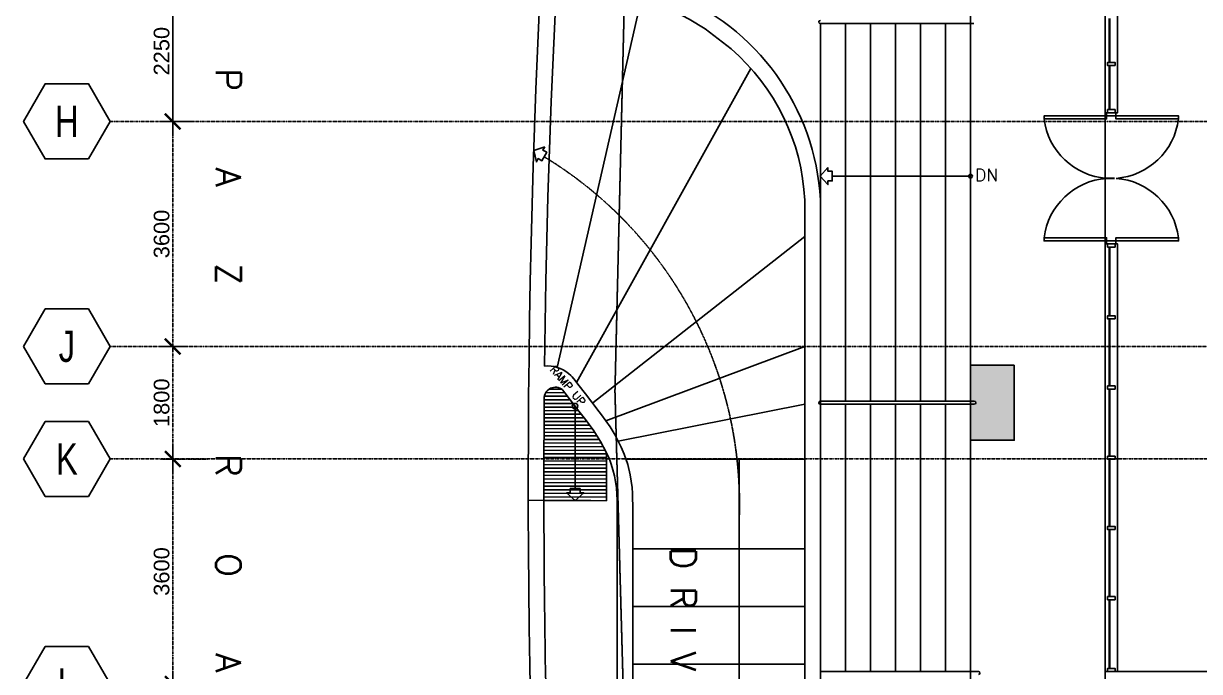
# Model space of a CAD drawing. Header units: inches. Extents: x -189245 to 740841, y -215444 to 469401.
# Drawn here: x 180301 to 199101, y -7574 to 2794 of the extents above; entities that cross this region are included whole.
import ezdxf
from ezdxf.enums import TextEntityAlignment as Align

# ---------------------------------------------------------------- set-up
doc = ezdxf.new("R2010")
doc.units = ezdxf.units.IN
doc.header["$LTSCALE"] = 10
doc.header["$MEASUREMENT"] = 0
for name, pattern in [('CENTER', [2, 1.25, -0.25, 0.25, -0.25]), ('GRID NORMAL$0$GRID BASEMENT$0$GRID GROUND$0$GRID$0$$0$PHANTOM', [2.5, 1.25, -0.25, 0.25, -0.25, 0.25, -0.25]), ('HIDDEN2', [0.1875, 0.125, -0.0625])]:
    doc.linetypes.add(name, pattern=pattern)
for name, color, linetype in [('3', 252, 'Continuous'), ('3TX', 3, 'Continuous'), ('_C_GRANITE', 1, 'Continuous'), ('A-CMU WALL', 4, 'Continuous'), ('a-dim', 8, 'Continuous'), ('A-DOOR', 1, 'Continuous'), ('A-GRID', 8, 'Continuous'), ('A-RAILING', 2, 'Continuous'), ('A-ROAD', 252, 'Continuous'), ('A-S-HATCH', 254, 'Continuous'), ('A-STAIR', 1, 'Continuous'), ('A-TEXT', 3, 'Continuous'), ('A-WINDOW', 2, 'Continuous'), ('COLUMN', 6, 'Continuous'), ('DETAIL CALLOUT', 3, 'Continuous'), ('GRID', 8, 'CENTER'), ('HANDRAIL', 2, 'Continuous'), ('SLAB ON GRADE', 6, 'Continuous'), ('TSG- DIM_D-RAMP', 1, 'Continuous'), ('TSG- INVERTED BEAMS-HATCH', 12, 'Continuous'), ('ZOCALLO', 1, 'Continuous')]:
    doc.layers.add(name, color=color, linetype=linetype)
doc.layers.add('DEFPOINT', color=7, linetype='Continuous', plot=False)
doc.styles.add('GRID NORMAL$0$GRID BASEMENT$0$GRID GROUND$0$GRID$0$Standard', font='ARIAL.TTF')
doc.styles.add('PRSP_Simplex', font='simplex.shx')
doc.dimstyles.new('GRID NORMAL$0$GRID BASEMENT$0$GRID GROUND$0$GRID$0$Standard', dxfattribs={"dimtxt": 250, "dimasz": 0.18, "dimexe": 0.18, "dimexo": 0.0625, "dimgap": 50, "dimtad": 1, "dimdec": 0, "dimzin": 0, "dimdsep": 46, "dimtxsty": 'GRID NORMAL$0$GRID BASEMENT$0$GRID GROUND$0$GRID$0$Standard', "dimcen": 0.09, "dimadec": 0, "dimazin": 0, "dimtfac": 1, "dimtdec": 0, "dimtofl": 0, "dimtmove": 0, "dimatfit": 3, "dimfxl": 1, "dimtolj": 1, "dimtzin": 0, "dimarcsym": 0})

# ---------------------------------------------------------------- blocks, each defined once
blk = doc.blocks.new('GRID NORMAL$0$GRID BASEMENT$0$GRID GROUND$0$GRID$0$$0$GRID-H')
at = {"color": 3}
blk.add_lwpolyline([(-10.39, 6), (-13.86, 0), (-10.39, -6), (-3.46, -6), (0, 0), (-3.46, 6)], close=True, dxfattribs=at)
at = {"color": 6, "style": 'GRID NORMAL$0$GRID BASEMENT$0$GRID GROUND$0$GRID$0$Standard', "width": 0.75}
blk.add_attdef('H', text='', height=5, dxfattribs=at).set_placement((-6.93, 0), align=Align.MIDDLE)
blk = doc.blocks.new('GRID NORMAL$0$GRID BASEMENT$0$GRID GROUND$0$GRID$0$_ARCHTICK')
at = {"color": 0, "linetype": 'ByBlock', "ltscale": 20, "const_width": 0.15}
blk.add_lwpolyline([(-0.5, -0.5), (0.5, 0.5)], dxfattribs=at)
blk = doc.blocks.new('*D192')
at = {"layer": 'a-dim', "color": 0, "lineweight": -2, "ltscale": 500}
for p, q in [((182687, -10223), (182687, -7574)), ((182611, -7774), (182887, -7774)), ((182686, -10023), (182487, -10023))]:
    blk.add_line(p, q, dxfattribs=at)
at = {"layer": 'Defpoints', "color": 0, "ltscale": 500}
for p in [(182611, -7774), (182687, -7774), (182687, -10023)]:
    blk.add_point(p, dxfattribs=at)
at = {"layer": 'a-dim', "color": 0, "lineweight": -2, "ltscale": 500, "xscale": 250, "yscale": 250, "zscale": 250}
for p, rotation in [((182687, -7774), 90), ((182687, -10023), 270)]:
    blk.add_blockref('GRID NORMAL$0$GRID BASEMENT$0$GRID GROUND$0$GRID$0$_ARCHTICK', p, dxfattribs=dict(at, rotation=rotation))
at = {"layer": 'a-dim', "color": 3, "ltscale": 500, "insert": (182509, -8899), "char_height": 250, "attachment_point": 5, "rotation": 90, "style": 'GRID NORMAL$0$GRID BASEMENT$0$GRID GROUND$0$GRID$0$Standard'}
blk.add_mtext('\\A1;2250', dxfattribs=at)
blk = doc.blocks.new('*D193')
at = {"layer": 'Defpoints', "color": 0, "linetype": 'GRID NORMAL$0$GRID BASEMENT$0$GRID GROUND$0$GRID$0$$0$PHANTOM'}
for p in [(182687, -4174), (183243, -4174), (182611, -7774)]:
    blk.add_point(p, dxfattribs=at)
at = {"layer": 'GRID', "color": 0, "linetype": 'GRID NORMAL$0$GRID BASEMENT$0$GRID GROUND$0$GRID$0$$0$PHANTOM', "lineweight": -2}
for p, q in [((182687, -7974), (182687, -3974)), ((183243, -4174), (182487, -4174)), ((182611, -7774), (182887, -7774))]:
    blk.add_line(p, q, dxfattribs=at)
at = {"layer": 'GRID', "color": 0, "linetype": 'GRID NORMAL$0$GRID BASEMENT$0$GRID GROUND$0$GRID$0$$0$PHANTOM', "lineweight": -2, "xscale": 250, "yscale": 250, "zscale": 250}
for p, rotation in [((182687, -4174), 90), ((182687, -7774), 270)]:
    blk.add_blockref('GRID NORMAL$0$GRID BASEMENT$0$GRID GROUND$0$GRID$0$_ARCHTICK', p, dxfattribs=dict(at, rotation=rotation))
at = {"layer": 'GRID', "color": 3, "linetype": 'GRID NORMAL$0$GRID BASEMENT$0$GRID GROUND$0$GRID$0$$0$PHANTOM', "insert": (182509, -5974), "char_height": 250, "attachment_point": 5, "rotation": 90, "style": 'GRID NORMAL$0$GRID BASEMENT$0$GRID GROUND$0$GRID$0$Standard'}
blk.add_mtext('\\A1;3600', dxfattribs=at)
blk = doc.blocks.new('*D185')
at = {"layer": 'a-dim', "color": 0, "lineweight": -2, "ltscale": 500}
for p, q in [((182687, 1026), (182687, 3676)), ((182686, 3476), (182487, 3476)), ((182989, 1226), (182487, 1226))]:
    blk.add_line(p, q, dxfattribs=at)
at = {"layer": 'Defpoints', "color": 0, "ltscale": 500}
for p in [(182687, 3476), (182687, 3476), (182989, 1226)]:
    blk.add_point(p, dxfattribs=at)
at = {"layer": 'a-dim', "color": 0, "lineweight": -2, "ltscale": 500, "xscale": 250, "yscale": 250, "zscale": 250}
for p, rotation in [((182687, 3476), 90), ((182687, 1226), 270)]:
    blk.add_blockref('GRID NORMAL$0$GRID BASEMENT$0$GRID GROUND$0$GRID$0$_ARCHTICK', p, dxfattribs=dict(at, rotation=rotation))
at = {"layer": 'a-dim', "color": 3, "ltscale": 500, "insert": (182509, 2351), "char_height": 250, "attachment_point": 5, "rotation": 90, "style": 'GRID NORMAL$0$GRID BASEMENT$0$GRID GROUND$0$GRID$0$Standard'}
blk.add_mtext('\\A1;2250', dxfattribs=at)
blk = doc.blocks.new('A$C39746B81')
at = {"layer": 'A-DOOR', "color": 2, "linetype": 'ByBlock'}
for points in [[(-521, -823), (-521, 177), (-471, 177), (-471, -823)], [(1479, -823), (1479, 177), (1429, 177), (1429, -823)], [(-571, -973), (-521, -973), (-521, -823), (-571, -823)], [(1529, -973), (1479, -973), (1479, -823), (1529, -823)]]:
    blk.add_lwpolyline(points, close=True, dxfattribs=at)
at = {"layer": 'A-DOOR', "color": 1, "linetype": 'ByBlock'}
for centre, start, end in [((-606, -903), 4.2573, 82.8891), ((1564, -903), 97.1109, 175.7427)]:
    blk.add_arc(centre, 1088, start, end, dxfattribs=at)
blk = doc.blocks.new('*D332')
at = {"layer": 'Defpoints', "color": 0, "linetype": 'GRID NORMAL$0$GRID BASEMENT$0$GRID GROUND$0$GRID$0$$0$PHANTOM'}
for p in [(182487, 1226), (182487, -2374), (182687, -2374)]:
    blk.add_point(p, dxfattribs=at)
at = {"layer": 'GRID', "color": 0, "linetype": 'GRID NORMAL$0$GRID BASEMENT$0$GRID GROUND$0$GRID$0$$0$PHANTOM', "lineweight": -2}
for p, q in [((182687, 1426), (182687, -2574)), ((182487, 1226), (182887, 1226)), ((182487, -2374), (182887, -2374))]:
    blk.add_line(p, q, dxfattribs=at)
at = {"layer": 'GRID', "color": 0, "linetype": 'GRID NORMAL$0$GRID BASEMENT$0$GRID GROUND$0$GRID$0$$0$PHANTOM', "lineweight": -2, "xscale": 250, "yscale": 250, "zscale": 250}
for p, rotation in [((182687, 1226), 90), ((182687, -2374), 270)]:
    blk.add_blockref('GRID NORMAL$0$GRID BASEMENT$0$GRID GROUND$0$GRID$0$_ARCHTICK', p, dxfattribs=dict(at, rotation=rotation))
at = {"layer": 'GRID', "color": 3, "linetype": 'GRID NORMAL$0$GRID BASEMENT$0$GRID GROUND$0$GRID$0$$0$PHANTOM', "insert": (182509, -574), "char_height": 250, "attachment_point": 5, "rotation": 90, "style": 'GRID NORMAL$0$GRID BASEMENT$0$GRID GROUND$0$GRID$0$Standard'}
blk.add_mtext('\\A1;3600', dxfattribs=at)
blk = doc.blocks.new('*D333')
at = {"layer": 'Defpoints', "color": 0, "linetype": 'GRID NORMAL$0$GRID BASEMENT$0$GRID GROUND$0$GRID$0$$0$PHANTOM'}
for p in [(182487, -2374), (182535, -4174), (182687, -4174)]:
    blk.add_point(p, dxfattribs=at)
at = {"layer": 'GRID', "color": 0, "linetype": 'GRID NORMAL$0$GRID BASEMENT$0$GRID GROUND$0$GRID$0$$0$PHANTOM', "lineweight": -2}
for p, q in [((182687, -2174), (182687, -4374)), ((182487, -2374), (182887, -2374)), ((182535, -4174), (182887, -4174))]:
    blk.add_line(p, q, dxfattribs=at)
at = {"layer": 'GRID', "color": 0, "linetype": 'GRID NORMAL$0$GRID BASEMENT$0$GRID GROUND$0$GRID$0$$0$PHANTOM', "lineweight": -2, "xscale": 250, "yscale": 250, "zscale": 250}
for p, rotation in [((182687, -2374), 90), ((182687, -4174), 270)]:
    blk.add_blockref('GRID NORMAL$0$GRID BASEMENT$0$GRID GROUND$0$GRID$0$_ARCHTICK', p, dxfattribs=dict(at, rotation=rotation))
at = {"layer": 'GRID', "color": 3, "linetype": 'GRID NORMAL$0$GRID BASEMENT$0$GRID GROUND$0$GRID$0$$0$PHANTOM', "insert": (182509, -3274), "char_height": 250, "attachment_point": 5, "rotation": 90, "style": 'GRID NORMAL$0$GRID BASEMENT$0$GRID GROUND$0$GRID$0$Standard'}
blk.add_mtext('\\A1;1800', dxfattribs=at)

msp = doc.modelspace()

# ---------------------------------------------------------------- hatches: boundary and pattern name
at = {"layer": 'COLUMN', "ltscale": 2}
msp.add_hatch(color=253, dxfattribs=at).paths.add_polyline_path([(196140.71025, -2673.81124), (195440.71025, -2673.81124), (195440.71025, -3873.81124), (196140.71025, -3873.81124)])

# ---------------------------------------------------------------- linework, layer by layer
at = {"layer": '3', "linetype": 'GRID NORMAL$0$GRID BASEMENT$0$GRID GROUND$0$GRID$0$$0$PHANTOM', "flags": 128}
msp.add_lwpolyline([(246523.04278, 10296.0564), (246059.05996, 1618.4519), (246440.71881, -10485.53243), (247415.93339, -18556.83075), (192752.14865, -31905.37142), (191495.01456, -25059.84633), (190539.94155, -17762.07711), (189959.5757, -10424.99489), (189755.99256, -3087.81874), (189932.17722, 4240.06356), (190486.76304, 11569.11088), (191414.41478, 18850.25517), (192648.19583, 25700.02775), (246541.99716, 10303.25282)], dxfattribs=at)
at = {"layer": '3', "color": 3, "linetype": 'GRID NORMAL$0$GRID BASEMENT$0$GRID GROUND$0$GRID$0$$0$PHANTOM', "flags": 128}
msp.add_lwpolyline([(246523.04278, 10292.92621), (246059.05997, 1615.3217), (246440.71881, -10488.66262), (247415.93339, -18559.96094), (192752.14865, -31908.50162), (191495.01456, -25062.97652), (190539.94155, -17765.2073), (189959.5757, -10428.12508), (189755.99256, -3090.94893), (189932.17722, 4236.93337), (190486.76304, 11565.98069), (191414.41478, 18847.12498), (192648.19583, 25696.89755), (246541.99716, 10300.12263)], dxfattribs=at)
at = {"layer": '_C_GRANITE', "ltscale": 2}
msp.add_line((195440.71024, -3184.93073), (195440.71024, -4020.80838), dxfattribs=at)
at = {"layer": 'A-CMU WALL', "ltscale": 2}
msp.add_lwpolyline([(202115.71024, -7573.81124), (197590.71024, -7573.81124), (197590.71024, -7772.76002), (202115.71025, -7773.81124)], close=True, dxfattribs=at)
at = {"layer": 'A-DOOR'}
msp.add_line((197592.29694, 1322.12214), (197592.29694, -677.87786), dxfattribs=at)
at = {"layer": 'A-DOOR', "color": 8}
for p, q in [((197592.29694, 1322.12214), (197592.29694, -677.87786)), ((197592.29694, 1321.18876), (197592.29694, -678.81124))]:
    msp.add_line(p, q, dxfattribs=at)
at = {"layer": 'A-DOOR'}
msp.add_lwpolyline([(197742.29694, 317.12214), (197592.29694, 317.12214)], dxfattribs=at)
at = {"layer": 'A-DOOR', "color": 1}
for points in [[(197742.29694, 317.12214), (197592.29694, 317.12214)], [(197742.29694, 316.18876), (197592.29694, 316.18876)]]:
    msp.add_lwpolyline(points, dxfattribs=at)
at = {"layer": 'A-RAILING', "ltscale": 2}
for p, q in [((193040.71024, -17414.76057), (193040.71024, 2793.75074)), ((193440.71024, -3248.81448), (193440.71024, 2793.8365)), ((193840.71024, -3248.81381), (193840.71024, 2793.92227)), ((194240.71024, -3248.81315), (194240.71024, 2793.83977)), ((194640.71024, -3248.81248), (194640.71024, 2793.93299)), ((195040.71024, -3248.81182), (195040.71024, 2793.93299)), ((195440.71024, -7573.81143), (195440.71024, 2793.92905)), ((193040.71024, -7573.81514), (193041.71024, -3298.81514)), ((193440.71024, -7573.81452), (193440.71024, -3298.81443)), ((193840.71024, -7573.81391), (193840.71024, -3298.81373)), ((194240.71024, -7573.81329), (194240.71024, -3298.81303)), ((194640.71024, -7573.81267), (194640.71024, -3298.81232)), ((195040.71024, -7573.81205), (195040.71024, -3298.81162))]:
    msp.add_line(p, q, dxfattribs=at)
at = {"layer": 'A-ROAD', "color": 8}
for p, q in [((188834.25351, -2708.7415), (190189.73915, 3246.70998)), ((191929.66126, 2075.07239), (189141.36895, -2948.30653)), ((189404.64896, -3274.11184), (192790.71024, -612.76057)), ((189610.33198, -3563.55997), (192790.71024, -2373.81124)), ((189806.95544, -3886.89301), (192790.71024, -3298.81124)), ((189931.77371, -4178.99026), (192790.71024, -4178.99026)), ((190040.71025, -5609.54093), (192790.71024, -5609.54093)), ((190040.71025, -6532.04093), (192790.71024, -6532.04093)), ((190040.71025, -7454.54093), (192790.71024, -7454.54093))]:
    msp.add_line(p, q, dxfattribs=at)
at = {"layer": 'A-S-HATCH', "color": 250, "linetype": 'HIDDEN2', "ltscale": 2, "flags": 128}
msp.add_lwpolyline([(201634.12241, -29736.02693), (192752.14865, -31904.94715), (191495.01456, -25059.42205), (190032.50412, -18947.7929), (189959.5757, -10424.57062), (189755.99256, -3087.39446), (189932.17722, 4240.48783), (190486.76304, 11569.53515), (191414.41478, 18850.67944), (192648.19583, 25700.45202), (201503.54849, 23170.59017)], dxfattribs=at)
at = {"layer": 'A-STAIR', "color": 3}
msp.add_line((189368.65405, -4840.29896), (188370.02607, -4835.02622), dxfattribs=at)
at = {"layer": 'A-STAIR', "color": 1}
msp.add_line((189790.71025, -11903.71775), (189790.71025, -4832.66861), dxfattribs=at)
at = {"layer": 'A-STAIR', "color": 2}
for points in [[(188633.53864, 818.2933), (188458.27366, 760.27516), (188499.68356, 580.36091), (188528.3668, 631.34642), (188588.34678, 597.60312), (188664.8354, 733.56448), (188604.85541, 767.30779)], [(193160.37953, 489.21579), (193036.07479, 352.71579), (193160.37953, 216.21579), (193160.37953, 274.71579), (193229.19966, 274.71579), (193229.19966, 430.71579), (193160.37953, 430.71579)], [(188983.34073, -4714.72022), (189119.84073, -4839.02496), (189256.34073, -4714.72022), (189197.84073, -4714.72022), (189197.84073, -4645.9001), (189041.84073, -4645.9001), (189041.84073, -4714.72022)]]:
    msp.add_lwpolyline(points, close=True, dxfattribs=at)
at = {"layer": 'A-STAIR'}
msp.add_lwpolyline([(193229.19966, 351.78241), (195440.71024, 352.23878), (195440.71024, 352.23878), (195440.71024, 352.23878)], dxfattribs=at)
at = {"layer": 'A-STAIR', "color": 1}
msp.add_lwpolyline([(188625.47421, -3206.03384, 0.002129351), (188620.02902, -4837.28534), (189619.65243, -4840.76458), (189622.41698, -4072.7126), (189527.5291, -3892.08776), (189419.01877, -3721.0537), (189283.89643, -3542.27614), (189179.67408, -3407.19918), (189040.6337, -3226.99644), (188952.44912, -3112.70517), (188917.31294, -3067.16707, 0.6415600781), (188625.47421, -3206.03384), (188625.47421, -3206.03384)], format="xyb", dxfattribs=at)
at = {"layer": 'A-STAIR'}
msp.add_circle((195440.71024, 353.17216), 30, dxfattribs=at)
at = {"layer": 'A-STAIR', "color": 2}
msp.add_circle((195440.71024, 353.17216), 30, dxfattribs=at)
at = {"layer": 'A-STAIR', "color": 1}
for centre, radius, start, end in [((187990.71025, -4832.66861), 1800, 0, 24.973420733), ((354994.80962, -4632.20749), 166374.90699, 180.0703008094, 182.3902755961)]:
    msp.add_arc(centre, radius, start, end, dxfattribs=at)
at = {"layer": 'A-WINDOW', "ltscale": 2}
for p, q in [((197658.71025, 2876.1925), (197658.71025, 2171.19212)), ((197668.71025, 2876.1925), (197668.71025, 2171.19212)), ((197658.71025, 2121.19212), (197658.71025, 1416.18502)), ((197668.71025, 2121.19212), (197668.71025, 1416.18502)), ((197658.71024, -783.81498), (197658.71024, -1882.1504)), ((197668.71024, -783.81498), (197668.71024, -1882.1504)), ((197658.71024, -1932.1504), (197658.71024, -3005.4804)), ((197668.71024, -1932.1504), (197668.71024, -3005.4804)), ((197658.71024, -3055.4804), (197658.71024, -4128.8104)), ((197668.71024, -3055.4804), (197668.71024, -4128.8104)), ((197658.71024, -4178.8104), (197658.71024, -5252.1404)), ((197668.71024, -4178.8104), (197668.71024, -5252.1404)), ((197658.71024, -5302.1404), (197658.71024, -6375.4704)), ((197668.71024, -5302.1404), (197668.71024, -6375.4704)), ((197658.71024, -6425.4704), (197658.71024, -7523.8075)), ((197668.71024, -6425.4704), (197668.71024, -7523.8075))]:
    msp.add_line(p, q, dxfattribs=at)
at = {"layer": 'A-WINDOW', "color": 252, "ltscale": 2}
for p, q in [((188628.6562, -3169.93676), (188997.46562, -3171.04862)), ((188650.56485, -3112.42685), (188952.93773, -3113.33843)), ((188705.49399, -3055.01649), (188901.86691, -3055.60851)), ((188906.80344, -3055.62339), (188912.7071, -3055.64119)), ((188624.55416, -3342.65226), (189131.04929, -3344.17921)), ((188624.69407, -3285.07672), (189086.5214, -3286.46902)), ((188624.86764, -3227.50129), (189041.99351, -3228.75882)), ((188623.79941, -3514.91222), (189264.27286, -3516.84309)), ((188624.34692, -3400.22759), (189175.57718, -3401.88941)), ((188626.72332, -3457.34508), (189219.74497, -3459.13289)), ((188623.10511, -3745.21395), (189435.90154, -3747.66433)), ((188623.31235, -3687.63862), (189395.52278, -3689.96664)), ((188623.45226, -3630.06309), (189351.90676, -3632.2592)), ((188623.62583, -3572.48766), (189308.29074, -3574.55175)), ((189618.808, -3575.48788), (189623.60153, -3575.50233)), ((188622.98931, -3917.47585), (189542.32225, -3920.2474)), ((188623.16288, -3859.90041), (189508.80219, -3862.57039)), ((188626.08679, -3802.33327), (189472.20388, -3804.8841)), ((188622.46858, -4090.20214), (189622.34329, -4093.21652)), ((188622.67582, -4032.62681), (189604.60648, -4035.58709)), ((188622.81573, -3975.05128), (189572.61667, -3977.91469)), ((188621.57392, -4320.03764), (189621.51595, -4323.05222)), ((188621.7475, -4262.46221), (189621.72319, -4265.47689)), ((188621.92107, -4204.88678), (189621.93043, -4207.90156)), ((188624.84498, -4147.31964), (189622.13767, -4150.32623)), ((188621.22677, -4435.18851), (189621.10148, -4438.20288)), ((188621.43401, -4377.61318), (189621.30872, -4380.62755)), ((188623.60317, -4492.306), (189620.89586, -4495.31259)), ((188620.33211, -4665.02401), (189620.27414, -4668.03858)), ((188620.50569, -4607.44858), (189620.48138, -4610.46325)), ((188620.67926, -4549.87314), (189620.68862, -4552.88792)), ((188619.98496, -4780.17487), (189619.85967, -4783.18925)), ((188620.1922, -4722.59954), (189620.06691, -4725.61391))]:
    msp.add_line(p, q, dxfattribs=at)
at = {"layer": 'A-WINDOW', "color": 2}
for points in [[(197750.71024, 2121.18876), (197750.71024, 2171.18876), (197630.71024, 2171.19623), (197630.71024, 2121.19623)], [(197750.71025, 1416.18876), (197750.71025, 1366.18876), (197630.71025, 1366.18129), (197630.71025, 1416.18129)], [(197750.71024, -733.81124), (197750.71024, -783.81124), (197630.71024, -783.81871), (197630.71024, -733.81871)], [(197750.71024, -1932.15377), (197750.71024, -1882.15377), (197630.71024, -1882.14629), (197630.71024, -1932.14629)], [(197750.71024, -3055.48377), (197750.71024, -3005.48377), (197630.71024, -3005.47629), (197630.71024, -3055.47629)], [(197750.71024, -4178.81377), (197750.71024, -4128.81377), (197630.71024, -4128.80629), (197630.71024, -4178.80629)], [(197750.71024, -5302.14377), (197750.71024, -5252.14377), (197630.71024, -5252.13629), (197630.71024, -5302.13629)], [(197750.71024, -6425.47377), (197750.71024, -6375.47377), (197630.71024, -6375.46629), (197630.71024, -6425.46629)], [(197750.71024, -7573.81124), (197750.71024, -7523.81124), (197630.71024, -7523.80377), (197630.71024, -7573.80377)]]:
    msp.add_lwpolyline(points, close=True, dxfattribs=at)
at = {"layer": 'COLUMN', "color": 6, "ltscale": 2}
msp.add_lwpolyline([(196140.71025, -2673.81124), (195440.71025, -2673.81124), (195440.71025, -3873.81124), (196140.71025, -3873.81124)], close=True, dxfattribs=at)
at = {"layer": 'DEFPOINT'}
msp.add_lwpolyline([(213915.71025, 15699.92973), (207290.71766, 15699.91986), (207290.71766, 20876.65545), (200815.71025, 20876.67438), (200815.71025, 23188.72207), (195440.71024, 23189.65545), (195440.71025, 22689.18876), (195643.71024, 22689.18876), (195643.48636, 21364.41644), (196990.71024, 21364.18876), (196990.71024, 5726.65545), (197590.71025, 5726.65545), (197590.71025, -7773.81124)], dxfattribs=at)
at = {"layer": 'GRID', "linetype": 'GRID NORMAL$0$GRID BASEMENT$0$GRID GROUND$0$GRID$0$$0$PHANTOM'}
for p, q in [((195440.71024, 26932.8155), (195440.71024, -19699.80832)), ((195440.71024, 26916.74887), (195440.71024, -19715.87495)), ((252386.38202, 1226.18876), (181686.55041, 1226.18876)), ((227309.46025, -2373.81124), (181686.55041, -2373.81124)), ((252386.38202, -4173.81124), (181686.55041, -4173.81124))]:
    msp.add_line(p, q, dxfattribs=at)
at = {"layer": 'HANDRAIL', "color": 1}
for p, q in [((193040.98166, 2793.75037), (195493.71024, 2793.93299)), ((193040.98166, 2793.75037), (193890.71025, 2793.93299)), ((194290.71025, 2793.93299), (195390.71024, 2793.93299)), ((193038.85667, -3248.81514), (195501.21024, -3248.81124)), ((193038.85667, -3298.81514), (195501.21024, -3298.81124)), ((193040.44336, -3248.81514), (195501.21097, -3248.81124)), ((193040.44336, -3298.81514), (195255.01245, -3298.81124)), ((193038.77246, -7573.81515), (195566.12355, -7573.81124))]:
    msp.add_line(p, q, dxfattribs=at)
for centre, start, end in [((193040.98166, 2818.75037), 90, 270), ((193040.44336, -3273.81514), 90, 270), ((195501.21024, -3273.81124), 270, 90), ((195566.12355, -7598.81124), 270, 90)]:
    msp.add_arc(centre, 25, start, end, dxfattribs=at)
at = {"layer": 'SLAB ON GRADE', "color": 4, "ltscale": 2}
msp.add_line((193041.34273, -7573.81514), (193041.71024, -3298.81514), dxfattribs=at)
at = {"layer": 'SLAB ON GRADE', "color": 3, "ltscale": 2}
for points in [[(188869.1493, 4467.34458), (188734.59092, 1544.30876), (188684.88291, 17.30347), (188652.83659, -1321.96825), (188631.28682, -2685.94008, -0.1932506026), (189014.11058, -2805.52383), (189050.77674, -2838.70968), (189071.45342, -2860.24724), (189117.79251, -2917.75039), (189164.94539, -2978.86268), (189282.81556, -3131.62786), (189502.69044, -3416.59582), (189543.28821, -3469.2124), (189677.37575, -3657.90755), (189757.42591, -3790.46112), (189856.48496, -3983.3249), (189904.17632, -4097.04127), (189959.3711, -4260.93926), (190000.33625, -4427.81883), (190030.75024, -4630.8349), (190037.96979, -4726.70457), (190040.71025, -4999.47904), (190040.71025, -5940.09091), (190040.71025, -11903.71775, -0.0909406111)], [(192790.71024, -16673.42005), (192790.71024, -34.40555, 0.205976899), (191612.75196, 2386.69391), (191198.64428, 2708.0478), (190941.34022, 2865.60583), (190730.15984, 2974.82374), (190572.74768, 3046.30553, -0.0706151292), (189466.46491, 3766.41114, -0.0193888775), (189094.49303, 4123.51449, -0.0671991372), (188869.1493, 4467.34458, -0.1484029087)]]:
    msp.add_lwpolyline(points, format="xyb", dxfattribs=at)
at = {"layer": 'SLAB ON GRADE', "color": 4, "ltscale": 2}
for centre, radius, start, end in [((354994.80962, -4632.20749), 166624.90699, 172.3064308219, 185.8467891729), ((354994.80962, -4632.20749), 166624.90699, 172.3064308219, 185.8467891729), ((189259.18981, -238.50557), 3787.33677, 3.175783753, 68.41891017)]:
    msp.add_arc(centre, radius, start, end, dxfattribs=at)
at = {"layer": 'TSG- DIM_D-RAMP', "linetype": 'HIDDEN2', "ltscale": 2}
msp.add_line((191743.31714, -11789.90468), (191743.31714, -4173.81124), dxfattribs=at)
msp.add_arc((185243.59669, -4892.74), 6503.13221, 358.143972436, 58.672676877, dxfattribs=at)
at = {"layer": 'TSG- INVERTED BEAMS-HATCH', "color": 1, "ltscale": 2}
msp.add_line((189120.69907, -3330.76485), (189119.84073, -4645.9001), dxfattribs=at)
at = {"layer": 'TSG- INVERTED BEAMS-HATCH', "color": 2, "ltscale": 2}
msp.add_circle((189117.7486, -3328.68059), 44.90619, dxfattribs=at)
at = {"layer": 'ZOCALLO', "ltscale": 2}
for points in [[(197590.71024, 2926.18876), (197790.71024, 2926.18876), (197790.71024, 1366.18876), (197590.71024, 1366.18876)], [(197590.71024, -733.81124), (197790.71024, -733.81124), (197790.71024, -7573.81124), (197590.71024, -7573.81124)]]:
    msp.add_lwpolyline(points, close=True, dxfattribs=at)

# ---------------------------------------------------------------- block references
at = {"layer": 'A-GRID'}
ref = msp.add_blockref('GRID NORMAL$0$GRID BASEMENT$0$GRID GROUND$0$GRID$0$$0$GRID-H', (180300.9413, 1226.65545), dxfattribs=dict(at, xscale=100, yscale=100, zscale=100, rotation=180))
ref.add_attrib('H', 'H', dxfattribs={"layer": '0', "color": 6, "height": 500, "style": 'GRID NORMAL$0$GRID BASEMENT$0$GRID GROUND$0$GRID$0$Standard', "width": 0.75}).set_placement((180993.76162, 1226.65545), align=Align.MIDDLE)
at = {"layer": 'DETAIL CALLOUT', "xscale": -1, "rotation": 90}
for p in [(196792.99323, 795.1859), (196792.99323, 795.18589), (196792.99323, 795.1859), (196792.99323, 795.1859)]:
    msp.add_blockref('A$C39746B81', p, dxfattribs=at)
at = {"layer": 'DETAIL CALLOUT', "rotation": 270}
for p in [(198588.42727, 795.1859), (198588.42727, 795.18589), (198588.42726, 795.1859), (198588.42726, 795.1859)]:
    msp.add_blockref('A$C39746B81', p, dxfattribs=at)
at = {"layer": 'GRID'}
ref = msp.add_blockref('GRID NORMAL$0$GRID BASEMENT$0$GRID GROUND$0$GRID$0$$0$GRID-H', (180300.90977, -2373.34455), dxfattribs=dict(at, xscale=100, yscale=100, zscale=100, rotation=180))
ref.add_attrib('H', 'J', dxfattribs={"layer": '0', "color": 6, "height": 500, "style": 'GRID NORMAL$0$GRID BASEMENT$0$GRID GROUND$0$GRID$0$Standard', "width": 0.75}).set_placement((180993.73009, -2373.34455), align=Align.MIDDLE)
ref = msp.add_blockref('GRID NORMAL$0$GRID BASEMENT$0$GRID GROUND$0$GRID$0$$0$GRID-H', (180300.90977, -4173.34455), dxfattribs=dict(at, xscale=100, yscale=100, zscale=100, rotation=180))
ref.add_attrib('H', 'K', dxfattribs={"layer": '0', "color": 6, "height": 500, "style": 'GRID NORMAL$0$GRID BASEMENT$0$GRID GROUND$0$GRID$0$Standard', "width": 0.75}).set_placement((180993.73009, -4173.34455), align=Align.MIDDLE)
ref = msp.add_blockref('GRID NORMAL$0$GRID BASEMENT$0$GRID GROUND$0$GRID$0$$0$GRID-H', (180300.90977, -7773.34455), dxfattribs=dict(at, xscale=100, yscale=100, zscale=100, rotation=180))
ref.add_attrib('H', 'L', dxfattribs={"layer": '0', "color": 6, "height": 500, "style": 'GRID NORMAL$0$GRID BASEMENT$0$GRID GROUND$0$GRID$0$Standard', "width": 0.75}).set_placement((180993.73009, -7773.34455), align=Align.MIDDLE)

# ---------------------------------------------------------------- texts
at = {"layer": '3TX', "color": 3, "linetype": 'Continuous', "style": 'PRSP_Simplex'}
msp.add_text('T    O    P    A    Z         R    O    A    D', height=400, rotation=270, dxfattribs=at).set_placement((183375.5402, 5163.95047))
at = {"layer": '3TX', "color": 6, "linetype": 'Continuous', "style": 'PRSP_Simplex'}
msp.add_text('D R I V E  W A Y', height=400, rotation=270, dxfattribs=at).set_placement((190649.10538, -5580.31526))
at = {"layer": 'A-TEXT', "color": 2, "linetype": 'Continuous', "style": 'PRSP_Simplex'}
msp.add_text('DN', height=200, dxfattribs=at).set_placement((195696.044, 369.99552), align=Align.MIDDLE)
at = {"layer": 'A-TEXT', "color": 3, "lineweight": 9, "insert": (188755.85583, -2709.25961), "char_height": 125, "width": 950.6767241, "attachment_point": 4, "rotation": 310.261782972, "style": 'PRSP_Simplex'}
msp.add_mtext('RAMP UP', dxfattribs=at)

# ---------------------------------------------------------------- dimensions: what is measured, and where the dimension line sits
at = {"layer": 'a-dim', "ltscale": 500}
for base, p1, p2, picture, middle in [((182686.55041, 3476.18876), (182989.18513, 1226.18876), (182686.55041, 3476.18876), '*D185', (182508.90717, 2351.18876)), ((182686.55041, -7773.81124), (182686.55041, -10023.34455), (182611.06544, -7773.81124), '*D192', (182508.90717, -8898.57789))]:
    dim = msp.add_linear_dim(base=base, p1=p1, p2=p2, angle=90, dimstyle='GRID NORMAL$0$GRID BASEMENT$0$GRID GROUND$0$GRID$0$Standard', override={"dimasz": 250, "dimexe": 200, "dimblk1": 'GRID NORMAL$0$GRID BASEMENT$0$GRID GROUND$0$GRID$0$_ARCHTICK', "dimblk2": 'GRID NORMAL$0$GRID BASEMENT$0$GRID GROUND$0$GRID$0$_ARCHTICK', "dimsah": 1, "dimdle": 200, "dimclrt": 3}, dxfattribs=at)
    dim.commit()
    dim.dimension.update_dxf_attribs({"geometry": picture, "text_midpoint": middle})
at = {"layer": 'GRID', "linetype": 'GRID NORMAL$0$GRID BASEMENT$0$GRID GROUND$0$GRID$0$$0$PHANTOM'}
for base, p1, p2, picture, middle in [((182686.55041, -2373.81124), (182486.55041, 1226.18876), (182486.55041, -2373.81124), '*D332', (182508.8219, -573.81124)), ((182686.55041, -4173.81124), (182486.55041, -2373.81124), (182534.72981, -4173.81124), '*D333', (182508.90717, -3273.81124)), ((182686.55041, -4173.81124), (182611.06544, -7773.81124), (183242.57635, -4173.81124), '*D193', (182508.8219, -5973.81124))]:
    dim = msp.add_linear_dim(base=base, p1=p1, p2=p2, angle=90, dimstyle='GRID NORMAL$0$GRID BASEMENT$0$GRID GROUND$0$GRID$0$Standard', override={"dimasz": 250, "dimexe": 200, "dimblk1": 'GRID NORMAL$0$GRID BASEMENT$0$GRID GROUND$0$GRID$0$_ARCHTICK', "dimblk2": 'GRID NORMAL$0$GRID BASEMENT$0$GRID GROUND$0$GRID$0$_ARCHTICK', "dimsah": 1, "dimdle": 200, "dimclrt": 3}, dxfattribs=at)
    dim.commit()
    dim.dimension.update_dxf_attribs({"geometry": picture, "text_midpoint": middle})

doc.saveas('drawing.dxf')
